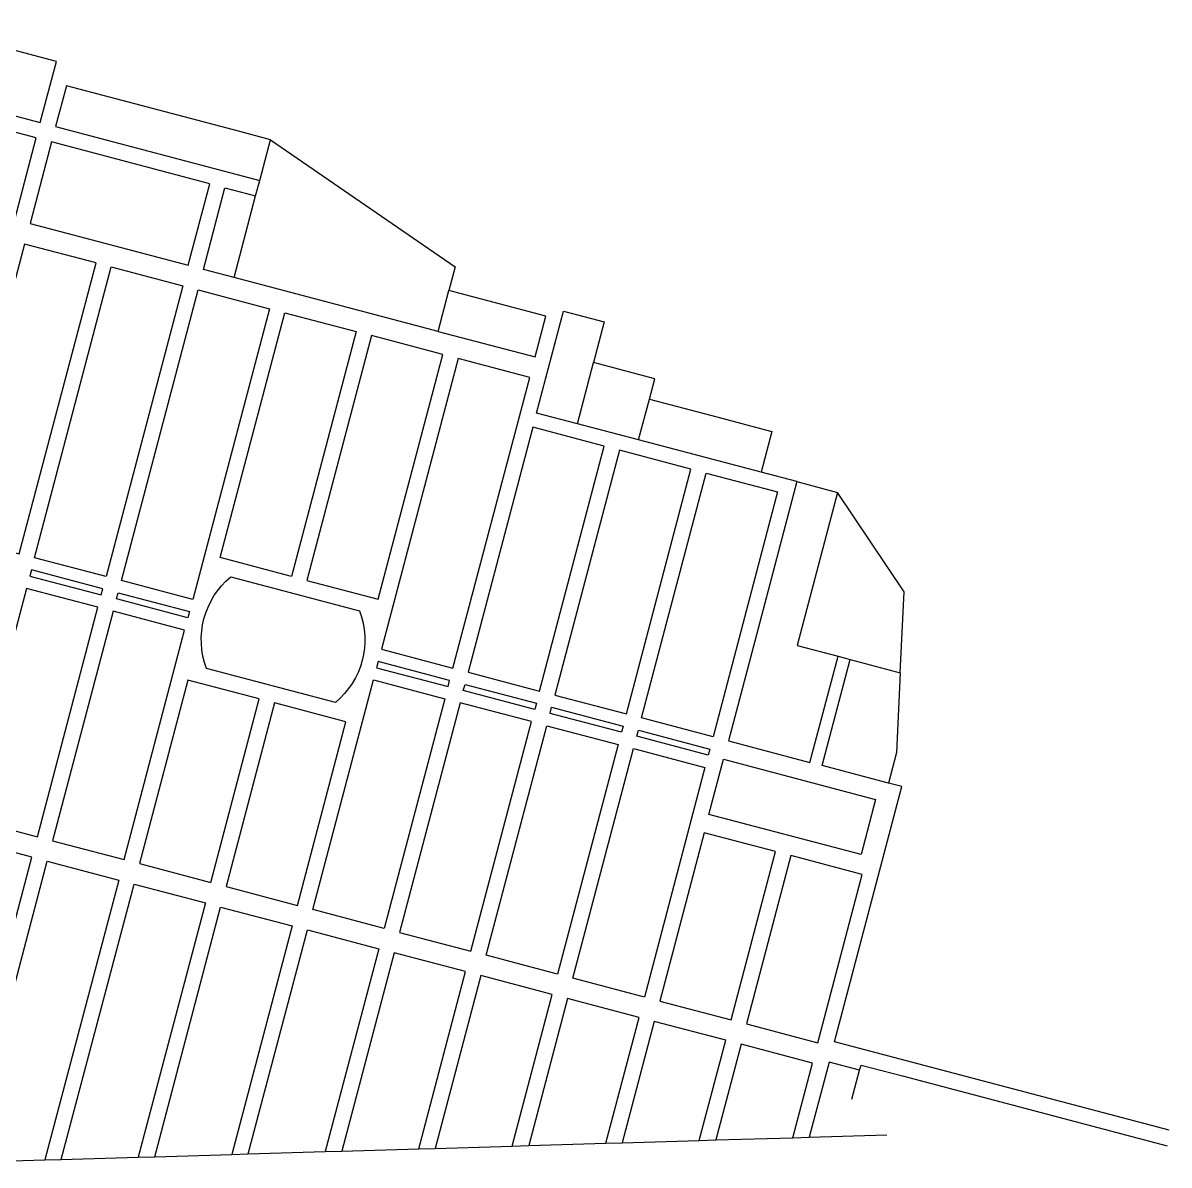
# Model space of a CAD drawing. Header units: millimetres. Extents: x -215 to 3236, y 776 to 3361.
# Drawn here: x 2149 to 3236, y 1022 to 2105 of the extents above; entities that cross this region are included whole.
import ezdxf

# ---------------------------------------------------------------- set-up
doc = ezdxf.new("R2010")
doc.units = ezdxf.units.MM
doc.layers.add('Estradas Geral -Dezembro 2017$0$QUADRAS', color=8, linetype='Continuous')
doc.layers.add('Loc. Geo', color=240, linetype='Continuous')

# ---------------------------------------------------------------- blocks, each defined once
blk = doc.blocks.new('Estradas Geral -Dezembro 2017$0$camping club')
at = {"layer": 'Estradas Geral -Dezembro 2017$0$QUADRAS'}
for points in [[(669199.8, 8706904.4), (669194.7, 8706885.1), (669183.1, 8706888.1), (669172.9, 8706849.5), (669184.5, 8706846.4), (669322.8, 8706809.9), (669338.1, 8706867.9)], [(669169.1, 8706835), (669148.7, 8706757.6), (669298.5, 8706718), (669319, 8706795.4)], [(669333.5, 8706791.6), (669313.1, 8706714.2), (669462.9, 8706674.7), (669483.3, 8706752)], [(669307.9, 8706694.9), (669235.2, 8706419.3), (669302.9, 8706401.4), (669375.6, 8706677)], [(669390.1, 8706673.2), (669457.8, 8706655.3), (669385.1, 8706379.8), (669317.4, 8706397.6)], [(669472.3, 8706651.5), (669540, 8706633.6), (669467.3, 8706358.1), (669399.6, 8706375.9)], [(669554.5, 8706629.8), (669622.2, 8706611.9), (669560.9, 8706379.9), (669493.2, 8706397.7)], [(669636.7, 8706608.1), (669575.4, 8706376), (669643.1, 8706358.2), (669704.4, 8706590.2)], [(669718.9, 8706586.4), (669646.1, 8706310.8), (669713.8, 8706293), (669786.6, 8706568.5)], [(669789.6, 8706521.2), (669728.3, 8706289.1), (669796, 8706271.3), (669857.3, 8706503.3)], [(669871.8, 8706499.5), (669810.5, 8706267.5), (669878.2, 8706249.6), (669939.4, 8706481.6)], [(669953.9, 8706477.8), (670021.6, 8706459.9), (669960.4, 8706227.9), (669892.7, 8706245.8)], [(669314.3, 8706386), (669312.8, 8706380.2), (669380.5, 8706362.4), (669382, 8706368.2)], [(669309.7, 8706368.6), (669252.3, 8706151.1), (669320, 8706133.2), (669377.4, 8706350.7)], [(669396.5, 8706364.3), (669464.2, 8706346.5), (669462.7, 8706340.7), (669395, 8706358.5)], [(669391.9, 8706346.9), (669334.5, 8706129.4), (669402.2, 8706111.5), (669459.6, 8706329.1)], [(669643.1, 8706299.2), (669641.5, 8706293.4), (669709.2, 8706275.6), (669710.7, 8706281.4)], [(669462.6, 8706281.7), (669416.7, 8706107.7), (669484.4, 8706089.8), (669530.3, 8706263.8)], [(669638.5, 8706281.8), (669706.2, 8706264), (669648.7, 8706046.4), (669581, 8706064.3)], [(669725.3, 8706277.5), (669792.9, 8706259.7), (669791.4, 8706253.9), (669723.7, 8706271.7)], [(669544.8, 8706260), (669498.9, 8706086), (669566.5, 8706068.1), (669612.5, 8706242.2)], [(669720.7, 8706260.1), (669663.2, 8706042.6), (669730.9, 8706024.7), (669788.3, 8706242.3)], [(669807.4, 8706255.9), (669875.1, 8706238), (669873.6, 8706232.2), (669805.9, 8706250)], [(669802.8, 8706238.4), (669870.5, 8706220.6), (669813.1, 8706003), (669745.4, 8706020.9)], [(669889.6, 8706234.2), (669957.3, 8706216.3), (669955.8, 8706210.5), (669888.1, 8706228.4)], [(669885, 8706216.8), (669952.7, 8706198.9), (669895.3, 8705981.3), (669827.6, 8705999.2)], [(669970.3, 8706206.7), (670114.3, 8706168.6), (670100.6, 8706116.4), (669956.5, 8706154.4)], [(669951.9, 8706137), (669909.8, 8705977.5), (669977.5, 8705959.6), (670019.6, 8706119.2)], [(670034.1, 8706115.4), (669992, 8705955.8), (670059.7, 8705937.9), (670101.8, 8706097.5)]]:
    blk.add_lwpolyline(points, close=True, dxfattribs=at)
for points in [[(669540.9, 8706793.7), (669511.9, 8706801.4), (669347.5, 8706844.7), (669337.3, 8706806.1), (669530.7, 8706755)], [(669530.7, 8706755), (669540.9, 8706793.7)], [(669540.9, 8706793.7), (669716, 8706673.4), (669710, 8706650.8)], [(669526.8, 8706740.5), (669530.7, 8706755)], [(669506.4, 8706663.2), (669477.4, 8706670.8), (669497.8, 8706748.2), (669526.8, 8706740.5)], [(669506.4, 8706663.2), (669526.8, 8706740.5)], [(669699.8, 8706612.1), (669506.4, 8706663.2)], [(669699.8, 8706612.1), (669710, 8706650.8)], [(669699.8, 8706612.1), (669791.7, 8706587.9), (669801.9, 8706626.6), (669710, 8706650.8)], [(669831.8, 8706524.5), (669793.1, 8706534.7), (669818.7, 8706631.4), (669857.3, 8706621.2), (669847.1, 8706582.5)], [(669831.8, 8706524.5), (669847.1, 8706582.5)], [(669900, 8706547.9), (669905.1, 8706567.2), (669847.1, 8706582.5)], [(669889.8, 8706509.2), (669900, 8706547.9)], [(669900, 8706547.9), (669958.1, 8706532.6), (670016.1, 8706517.3), (670005.9, 8706478.6)], [(669889.8, 8706509.2), (669831.8, 8706524.5)], [(670005.9, 8706478.6), (669889.8, 8706509.2)], [(670039.7, 8706469.7), (670001.4, 8706324.6), (669974.9, 8706224.1), (670052.2, 8706203.6), (670078.8, 8706304.2)], [(670039.7, 8706469.7), (670005.9, 8706478.6)], [(670039.7, 8706469.7), (670078.4, 8706459.4)], [(670078.4, 8706459.4), (670040.1, 8706314.4), (670078.8, 8706304.2)], [(670137.7, 8706288.6), (670141.4, 8706365.2), (670078.4, 8706459.4)], [(670126.7, 8706184), (670063.8, 8706200.6), (670090.4, 8706301.1)], [(670078.8, 8706304.2), (670090.4, 8706301.1)], [(670090.4, 8706301.1), (670137.7, 8706288.6)], [(670137.7, 8706288.6), (670134.3, 8706213), (670126.7, 8706184)], [(670392.6, 8705855.2), (670075.4, 8705939), (670139.2, 8706180.7), (670126.7, 8706184)], [(669238.4, 8705824.2), (669314.9, 8706113.9), (669247.2, 8706131.7), (669165.4, 8705822.1)], [(669254.1, 8705824.7), (669329.4, 8706110), (669397.1, 8706092.2), (669327, 8705826.9)], [(669342.7, 8705827.3), (669411.6, 8706088.3), (669479.2, 8706070.5), (669415.6, 8705829.5)], [(669431.3, 8705830), (669493.7, 8706066.6), (669561.4, 8706048.8), (669504.2, 8705832.2)], [(669519.9, 8705832.6), (669575.9, 8706045), (669643.6, 8706027.1), (669592.9, 8705834.8)], [(669681.5, 8705837.5), (669725.8, 8706005.4), (669658.1, 8706023.3), (669608.5, 8705835.3)], [(669770.1, 8705840.1), (669808, 8705983.7), (669740.3, 8706001.6), (669697.1, 8705837.9)], [(669858.7, 8705842.7), (669890.2, 8705962), (669822.5, 8705979.9), (669785.7, 8705840.6)], [(669947.3, 8705845.4), (669972.4, 8705940.3), (669904.7, 8705958.2), (669874.3, 8705843.2)], [(670035.9, 8705848), (670054.5, 8705918.6), (669986.9, 8705936.5), (669962.9, 8705845.9)], [(670099.3, 8705912), (670070.3, 8705919.6), (670051.5, 8705848.5)], [(670099.3, 8705912), (670100.6, 8705916.8), (670139.8, 8705906.5), (670390.7, 8705840.2)], [(670092, 8705884.4), (670099.3, 8705912)], [(670051.5, 8705848.5), (670125, 8705850.7)], [(669697.1, 8705837.9), (669770.1, 8705840.1)], [(669770.1, 8705840.1), (669785.7, 8705840.6)], [(669785.7, 8705840.6), (669858.7, 8705842.7)], [(669858.7, 8705842.7), (669874.3, 8705843.2)], [(669874.3, 8705843.2), (669947.3, 8705845.4)], [(669947.3, 8705845.4), (669962.9, 8705845.9)], [(669962.9, 8705845.9), (670035.9, 8705848)], [(670035.9, 8705848), (670051.5, 8705848.5)], [(669342.7, 8705827.3), (669415.6, 8705829.5)], [(669415.6, 8705829.5), (669431.3, 8705830)], [(669431.3, 8705830), (669504.2, 8705832.2)], [(669504.2, 8705832.2), (669519.9, 8705832.6)], [(669519.9, 8705832.6), (669592.9, 8705834.8)], [(669592.9, 8705834.8), (669608.5, 8705835.3)], [(669608.5, 8705835.3), (669681.5, 8705837.5)], [(669681.5, 8705837.5), (669697.1, 8705837.9)], [(669254.1, 8705824.7), (669327, 8705826.9)], [(669327, 8705826.9), (669342.7, 8705827.3)]]:
    blk.add_lwpolyline(points, dxfattribs=at)
blk.add_lwpolyline([(669503.3, 8706379.6), (669625.4, 8706347.4, -0.320063), (669602.4, 8706260.3), (669480.4, 8706292.5, -0.320063)], format="xyb", close=True, dxfattribs=at)

msp = doc.modelspace()

# ---------------------------------------------------------------- block references
at = {"layer": 'Loc. Geo'}
msp.add_blockref('Estradas Geral -Dezembro 2017$0$camping club', (-667156.879, -8704799.763), dxfattribs=at)

doc.saveas('drawing.dxf')
